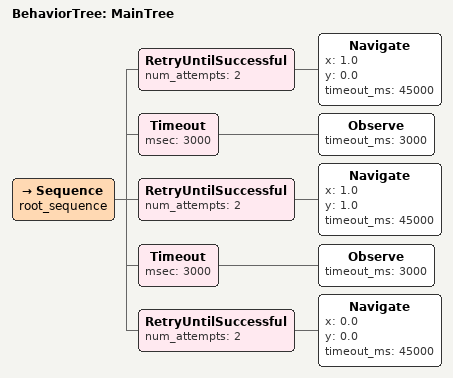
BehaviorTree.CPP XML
<root main_tree_to_execute="MainTree">

  <BehaviorTree ID="MainTree">

    <Sequence name="root_sequence">

      <!-- Navigate to point A -->
      <RetryUntilSuccessful num_attempts="2">
        <Navigate x="1.0" y="0.0" timeout_ms="45000"/>
      </RetryUntilSuccessful>

      <!-- Observe -->
      <Timeout msec="3000">
        <Observe timeout_ms="3000"/>
      </Timeout>

      <!-- Navigate to point B -->
      <RetryUntilSuccessful num_attempts="2">
        <Navigate x="1.0" y="1.0" timeout_ms="45000"/>
      </RetryUntilSuccessful>

      <!-- Observe -->
      <Timeout msec="3000">
        <Observe timeout_ms="3000"/>
      </Timeout>

      <!-- Return Home -->
      <RetryUntilSuccessful num_attempts="2">
        <Navigate x="0.0" y="0.0" timeout_ms="45000"/>
      </RetryUntilSuccessful>

    </Sequence>

  </BehaviorTree>

</root>
